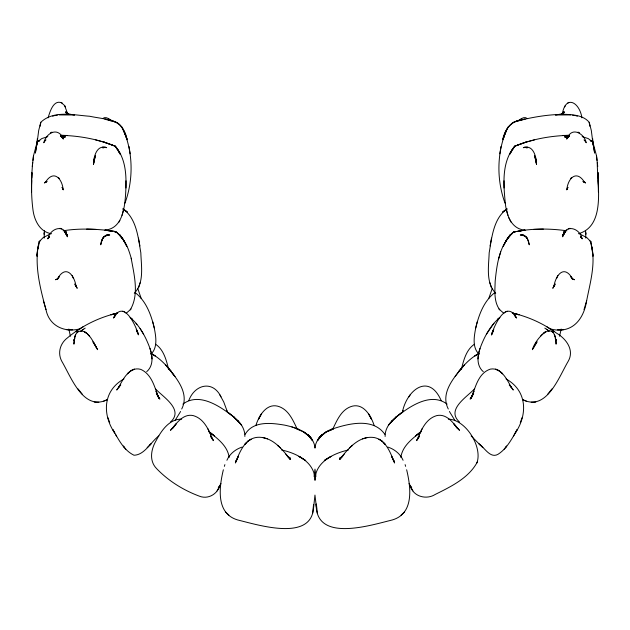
<?xml version="1.0" encoding="UTF-8"?>
<svg xmlns="http://www.w3.org/2000/svg" width="630" height="630" viewBox="0 0 630 630"><rect width="100%" height="100%" fill="white"/><g stroke="black" fill="none" stroke-linecap="round" stroke-linejoin="round"><path stroke-width="0.94" d="M32.721 162.477C31.24 177.912 30.949 193.567 32.862 208.971C34.012 219.791 39.619 232.045 51.597 233.738M569.103 135.348C550.62 135.741 531.933 139.183 514.781 146.184C501.567 161.768 503.425 183.747 505.252 202.679C506.37 214.46 510.922 229.147 525.081 230.115M585.869 238.116L585.546 230.698M104.919 230.115C122.102 228.643 124.464 208.861 125.528 195.41C126.575 178.621 126.921 159.705 115.219 146.184C98.067 139.183 79.38 135.741 60.897 135.348M125.961 188L125.976 180.771M244.873 436.456C245.015 430.369 242.03 424.518 237.463 420.564L241.652 425.25L238.022 420.903L233.202 416.54L238.494 421.627L233.675 416.824L228.029 412.406L234.163 417.32C220.744 406.783 199.466 391.702 182.881 404.121M181.637 419.139C169.257 418.903 161.248 430.81 156.153 440.598C151.043 449.174 148.893 460.861 156.673 468.681C168.494 480.997 183.472 490.242 199.419 496.18C207.963 499.684 217.767 494.046 219.783 485.25L218.437 488.447L220.949 483.556M130.386 317.685C139.813 325.686 145.837 337.011 149.987 348.492C152.744 356.139 153.515 365.857 146.703 371.676M312.622 513.395L313.535 504.772C314.606 542.186 260.458 525.609 239.573 520.435C215.633 515.041 218.949 488.053 223.359 469.759M31.752 177.865L31.886 172.596L31.571 184.551M313.441 509.127L314.961 495.07L316.583 508.63L316.189 503.961C315.307 542.304 368.7 525.798 390.427 520.435C414.367 515.041 411.051 488.053 406.641 469.759M505.78 132.04C496.724 154.263 496.794 180.684 505.024 203.143M36.808 145.246L38.674 130.567L40.753 122.314C53.637 109.974 73.797 115.18 89.625 116.243C99.382 118.353 110.132 118.794 118.897 123.819C123.511 127.669 124.96 133.859 126.937 139.285C125.189 127.882 116.589 119.424 104.927 119.22L117.078 122.511L118.377 123.669M36.973 143.317L37.351 138.584M44.454 230.698L44.131 238.116M95.382 155.665L93.453 164.469C93.634 156.949 96.571 144.27 106.667 147.656L102.367 147.302L105.454 147.483L102.816 147.688L105.47 147.239L102.753 147.806M483.297 371.676C476.485 365.857 477.256 356.139 480.013 348.492C484.163 337.011 490.187 325.686 499.614 317.685M477.965 358.958L478.509 353.871L480.013 348.492M44.549 230.793L44.131 234.313L44.549 230.659M32.256 166.548L33.485 155.823L37.186 141.955L41.856 138.545L47.817 136.639M32.965 160.398L33.485 155.823M314.079 476.493L314.992 469.13L315.921 476.493M40.249 126.079L40.753 122.314L40.257 125.772M506.961 209.002L502.685 211.979L507.048 208.916C493.4 218.405 491.794 237.691 489.171 252.819C488.762 266.104 485.533 282.799 495.716 293.249M94.437 157.595L93.453 164.469M561.157 329.017L559.59 336.255M501 146.467L499.834 153.799M76.86 332.427L78.262 331.404L75.561 334.483L74.198 340.216L74.742 337.893M93.602 163.43L94.287 159.13M400.861 457.459C402.271 445.969 412.579 438.496 420.99 431.723M491.502 238.124L490.093 245.96M50.258 233.974L43.131 237.636L38.997 241.841C33.973 264.45 40.052 287.8 45.99 309.637C49.156 326.371 65.599 333.246 80.742 328.577M494.503 292.871C483.722 301.345 478.792 315.039 475.737 327.954C474.091 336.522 472.012 347.681 479.217 354.359M134.285 293.249C144.467 282.799 141.238 266.104 140.829 252.819C138.214 237.66 136.576 218.397 122.921 208.869L127.315 211.979L123.039 209.002M509.749 236.093C498.897 248.283 496.779 265.537 495.18 281.153C494.897 290.698 493.668 301.833 499.787 309.865M549.258 328.577C570.402 334.908 583.498 321.072 586.672 300.62C590.326 281.736 596.5 261.544 590.578 242.534M461.341 369.448C463.609 360.336 466.161 349.831 474.366 344.248M477.264 321.757L475.737 327.954M314.921 447.938C316.079 438.055 324.458 431.282 333.522 428.565M122.023 215.342L123.582 209.333M38.643 245.369L37.595 249.11L39.422 242.534M562.086 114.573L562.826 113.227L562.188 114.573C565.512 94.004 579.663 102.32 581.915 117.849M488.77 298.533L492.258 288.406M482.848 447.654L479.028 443.906C484.478 447.52 490.234 458.86 498.062 454.269C505.882 449.3 510.662 440.921 515.23 433.109C527.72 414.879 527.428 390.813 506.063 378.953M74.663 338.011L73.923 344.145L74.135 339.783L73.804 340.35L74.671 338.838M584.01 309.637L586.672 300.62M498.527 259.214L500.716 251.827M94.413 159.335L95.461 155.862M224.359 466.365L224.886 464.633M138.616 287.65L140.12 282.752M571.607 278.578L574.426 279.736L572.638 279.051C564.385 264.159 555.802 274.633 553.896 286.406L554.668 284.862M566.811 189.756L567.874 187.417L566.811 189.756C567.913 177.999 576.726 169.32 584.672 182.503L583.152 181.361L585.514 182.968L583.947 181.983M48.085 117.849C49.896 111.864 53.621 98.658 62.37 103.147M562.173 114.542L562.85 112.573L562.196 114.353M476.871 463.011C482.84 446.961 465.853 419.533 448.363 419.139M218.508 488.478L219.287 486.289M102.58 238.455L100.729 244.802C100.957 239.912 104.1 233.998 109.714 234.966L105.58 235.447L102.548 238.549L103.958 236.581M402.294 412.674C406.452 390.175 428.833 372.275 441.22 400.641M520.293 422.565L522.16 417.517M255.859 425.455C258.977 415.65 266.86 402.184 279.192 406.634C289.083 410.256 293.194 420.84 297.478 429.565M491.495 334.861L493.707 329.482L491.495 334.861C494.322 325.245 506.166 298.966 516.545 317.882L515.285 316.811M402.468 412.39L403.145 410.705L402.452 412.43M502.645 139.758C505.095 127.788 512.741 119.763 525.073 119.22L518.372 120.708C534.043 116.826 550.124 114.148 566.307 114.384C574.45 114.81 583.593 115.621 589.247 122.314L591.326 130.567L593.192 145.246M557.841 275.586L556.573 278.531M74.671 337.16L75.71 334.727L74.797 336.806M124.976 203.143C133.206 180.684 133.276 154.263 124.22 132.04M456.104 426.943L459.53 430.314L453.86 423.88L457.797 428.715C452.844 422.116 445.993 413.343 436.59 415.65C425.738 418.808 421.1 430.243 417.147 439.74L419.493 435.928L416.54 440.669L418.8 437.464M562.535 236.392L564.189 233.179L562.535 236.392C565.551 223.666 579.836 227.981 582.096 238.762L580.569 236.549L582.23 238.762L581.222 237.652M101.462 241.235L102.887 238.368M181.708 409.012C190.102 392.734 175.423 376.748 165.659 364.998L170.801 370.912L170.502 370.519M492.778 331.758L491.715 334.12L493.518 330.632M477.406 461.853C468.94 477.981 450.915 486.628 435.275 494.416C426.124 500.267 412.603 496.409 410.217 485.25L411.563 488.447L409.051 483.556M422.179 428.66L419.698 433.865M48.778 237.652L47.77 238.762L49.431 236.549L47.904 238.762C50.164 227.981 64.449 223.666 67.465 236.392L65.811 233.179L67.465 236.392M130.213 309.865C139.451 294.58 134.048 274.727 131.182 258.221M332.522 429.565C336.806 420.84 340.917 410.256 350.808 406.634C363.14 402.184 371.023 415.65 374.141 425.455M119.078 222.036L119.873 220.413M508.386 126.567L505.142 133.19L503.063 139.285L505.906 131.552L505.142 133.19C507.103 126.701 512.261 121.503 519.088 120.519L512.922 122.511L511.623 123.669M565.354 105.58L564.708 106.872M226.91 460.278C229.73 453.852 235.533 449.198 242.148 447.072M537.217 341.814L532.389 349.682C534.838 340.058 552.998 318.528 555.802 340.216L555.258 337.893M515.23 433.109L517.041 429.676L513.529 436.11M533.452 347.697L536.114 342.696M554.597 284.925L552.778 288.288L555.463 283.98M188.779 400.641C194.56 384.584 212.688 379.748 221.02 396.853M472.831 394.805L471.075 397.908L473.965 391.301L471.169 398.451C475.272 387.828 478.123 373.11 490.392 369.109C501.259 367.148 506.985 379.63 511.371 387.379L510.402 385.78L513.292 390.025L509.221 384.946M217.074 490.92L218.626 488.274M408.98 396.853L410.146 394.868M180.597 411.5L175.14 420.36M563.527 234.47L562.59 236.061L564.787 232.809L562.417 235.675L564.197 233.864M472.618 395.065L470.122 399.121L472.823 394.758M486.391 334.278L493.92 323.292M511.82 150.948L509.843 154.122L512.198 149.46L514.781 146.184L525.129 142.38L534.39 139.891M512.804 149.357L514.781 146.184L525.845 142.191L525.129 142.38M562.275 114.455L564.126 111.541L562.582 113.959M237.077 459.38L235.565 461.758L238.439 456.254L235.384 462.987C239.613 452.127 245.251 437.094 259.253 437.252C273.223 437.559 282.319 449.623 290.343 459.451L285.776 454.159M459.498 370.519L459.199 370.912L464.341 364.998C454.577 376.748 439.897 392.734 448.292 409.012M136.482 330.632L138.285 334.12L136.293 329.482L138.505 334.861C135.678 325.245 123.834 298.966 113.455 317.882L114.715 316.811M514.781 146.184L509.646 153.807M48.25 238.29L49.431 236.549M245.078 434.416C253.087 420.683 271.278 422.856 284.634 425.132C297.21 427.825 313.26 433.094 315.079 447.938M522.774 399.719C546.761 411.445 558.865 377.039 568.181 361.321C574.71 350.067 566.11 338.688 556.44 333.097C543.367 323.497 528.216 316.709 512.442 313.016L519.088 314.787L512.237 312.945M58.393 278.578L55.574 279.736L57.361 279.051C65.614 264.159 74.198 274.633 76.104 286.406L75.332 284.862M344.224 454.159L339.657 459.451C348.091 448.836 358.856 435.354 374.133 437.535C386.214 439.842 390.466 453.065 394.616 462.987L391.569 456.285L394.435 461.758L392.923 459.38M459.664 370.527L455.144 376.393M170.391 422.131C184.369 409.768 163.02 397.01 155.382 388.805M505.512 447.56L506.701 446.032L504.213 449.19M58.338 277.869L59.464 276.428L57.401 279.058M114.802 316.039L116.007 314.512L115.503 315.118M547.746 394.175L551.943 388.923M459.199 370.912C464.775 364.164 470.972 357.58 478.879 353.58L474.823 355.911L479.06 353.501M472.027 395.656L473.681 393.734M570.772 178.55L571.686 177.495L571.142 178.109M339.657 459.451L343.059 455.687M158.847 435.921C150.916 441.772 144.719 455.002 133.993 455.238C123.701 450.277 118.338 439.165 112.959 429.676L114.77 433.109C102.28 414.879 102.572 390.813 123.937 378.953M150.783 354.359C157.988 347.681 155.909 336.522 154.263 327.954C151.208 315.039 146.278 301.345 135.497 292.871M540.469 336.286L542.619 333.971M511.584 234.1L513.426 232.116C530.901 228.312 549.281 228.312 566.953 230.816M562.267 114.377L564.165 112.4L561.921 114.471L563.858 113.148L561.566 114.266L563.204 113.715L555.502 114.959M246.645 442.441L244.511 444.63L248.015 441.055L250.953 439.26L248.015 441.055M518.994 120.818C520.963 118.574 524.569 116.133 527.334 118.605M113.778 317.575L114.857 316.504M131.087 308.999L126.087 313.37M120.779 384.946L116.707 390.025L119.598 385.78L118.629 387.379C123.023 379.331 129.449 366.172 140.742 369.377C152.082 374.33 154.846 387.986 158.831 398.451L156.035 391.301L158.925 397.908L157.169 394.805M113.455 317.882L114.747 316.606M147.152 447.654L150.972 443.906L149.373 445.457M401.089 515.12L404.397 512.096M173.896 426.943L170.47 430.314L176.14 423.88L172.203 428.715C177.156 422.116 184.007 413.343 193.41 415.65C204.262 418.808 208.9 430.243 212.853 439.74L210.507 435.928L213.46 440.669L211.2 437.464M349.469 447.938L352.446 445.284L351.54 446.072M474.618 388.805C466.98 397.01 445.63 409.768 459.609 422.131M81.286 331.089L83.483 329.191L81.097 330.994M321.032 436.188L317.457 440.748L321.111 435.417L319.67 437.37L321.079 436.188M322.395 435.015L326.017 432.054L333.034 429.14L326.017 432.054L322.489 435.007M567.858 137.214L569.433 135.899L566.638 139.057L568.937 135.954L567.669 137.529C572.213 126.488 584.545 133.859 586.215 142.75L584.687 140.395L585.372 140.907L584.002 139.907M421.328 431.322L415.556 435.999L420.942 431.763M38.997 241.841L40.462 240.66M499.716 317.709L497.472 319.473L499.818 317.622M62.142 137.214L60.567 135.899L63.362 139.057C58.551 126.622 46.407 132.387 43.785 142.75L45.313 140.395L44.628 140.907L45.998 139.907M56.692 279.484L57.7 278.704M77.34 332.081C86.727 327.175 92.878 341.192 96.547 347.697M521.64 118.597L520.018 119.794M117.763 312.945L110.912 314.787L117.526 313.063C99.312 317.244 81.995 325.694 67.646 337.719C60.165 343.145 57.291 353.013 61.819 361.321C71.135 377.039 83.239 411.445 107.226 399.719M80.884 331.152L85.184 328.128M342.287 456.514L339.657 458.199L342.019 456.742M46.053 181.983L44.486 182.968L46.848 181.361L45.328 182.503C53.274 169.32 62.087 177.999 63.189 189.756L62.126 187.417L63.189 189.756M102.666 118.605C105.43 116.133 109.037 118.574 111.006 120.818M83.262 326.702L76.128 331.167M567.63 103.147L568.977 102.375M39.785 140.616L37.186 141.955L35.39 152.909L37.186 141.955L39.651 140.703M105.895 235.817L108.801 234.99L106.068 235.336M105.352 236.061L107.391 235.116L106.675 235.258M50.636 132.851L52.117 132.174L51.109 132.631M52.684 116.259L54.188 115.621M505.197 311.976L507.213 311.165M103.659 401.105L107.005 399.798M331.286 429.369C348.036 423.628 372.936 417.186 384.922 434.416M570.016 228.296L568.244 228.863M367.132 437.574L362.47 438.897M348.414 449.977C333.231 453.38 314.898 462.357 315.016 480.328C315.055 462.294 296.911 453.277 281.586 449.977M568.26 136.639L566.787 137.025L568.638 136.686M45.21 182.054L46.998 181.613M578.403 233.738C606.288 225.989 597.082 184.188 597.279 162.477M515.245 231.801L513.426 232.116C508.489 235.549 505.835 241.164 503.189 246.369L507.15 239.053L513.426 232.116L515.34 231.793M517.057 231.486L523.428 230.375M517.254 231.462L524.9 230.147L524.333 230.218M63.047 230.816C78.278 228.257 93.838 228.91 109.132 230.533C118.613 229.966 123.338 239.069 126.811 246.369L122.85 239.053L116.574 232.116L114.754 231.801M527.247 147.806L524.53 147.239L527.184 147.688L524.546 147.483L527.633 147.302L523.333 147.656C533.429 144.27 536.366 156.949 536.547 164.469L534.618 155.665M54.629 115.629L57.385 115.195M64.693 232.06L66.418 231.801L64.906 232.013M568.756 136.608L564.693 136.899L568.268 136.781M555.558 114.983L570.772 114.912M524.546 147.483L526.688 147.365M59.228 114.912L74.442 114.983M218.216 487.982L218.649 487.959M564.693 136.899L568.37 136.773M533.752 229.407L543.344 229.1M531.2 402.224L535.776 402.09M557.487 329.821L563.488 329.671M562.7 135.458L568.811 135.356M61.189 135.356L67.3 135.458M66.512 329.671L72.513 329.821M94.224 402.09L98.8 402.224M86.657 229.1L96.248 229.407M61.732 136.781L65.307 136.899L61.244 136.608M61.63 136.773L65.307 136.899M411.351 487.959L411.784 487.982M103.312 147.365L105.454 147.483M74.497 114.959L66.796 113.715L68.394 114.329L66.142 113.148L68.079 114.471L65.835 112.4L67.733 114.377M523.932 235.336L520.285 234.966L524.42 235.447L527.452 238.549L524.42 235.447L521.199 234.99L523.325 235.258M105.667 230.218L105.1 230.147L112.746 231.462M565.094 232.013L563.582 231.801L565.307 232.06M572.615 115.195L575.371 115.629M114.66 231.793L116.574 232.116L118.416 234.1M106.572 230.375L112.943 231.486M61.362 136.686L63.213 137.025L61.74 136.639M582.183 136.639L588.144 138.545L592.814 141.955L596.515 155.823L597.744 166.548M583.002 181.613L584.79 182.054M120.354 153.807L115.219 146.184L104.155 142.191L115.219 146.184L117.802 149.46L120.157 154.122L118.18 150.948M95.61 139.891L104.871 142.38M267.53 438.897L262.868 437.574M61.756 228.863L59.984 228.296M291.895 426.927L298.714 429.369M522.995 399.798L526.341 401.105M122.787 311.165L124.803 311.976M296.966 429.14L303.983 432.054L307.605 435.015M302.975 431.629L307.511 435.007M575.812 115.621L577.316 116.259M387.852 447.072C394.467 449.198 400.27 453.852 403.09 460.278M578.891 132.631L577.883 132.174L579.364 132.851M579.742 233.974L586.869 237.636L591.003 241.841L593.019 256.213L592.247 248L592.405 249.11L591.357 245.369M524.648 236.061L522.609 235.116L524.105 235.817M590.349 140.703L592.814 141.955L594.61 152.909L592.814 141.955L590.216 140.616M150.94 353.501L155.177 355.911L151.09 353.58C159.02 357.557 165.218 364.164 170.801 370.912M61.023 102.375L64.646 105.58L67.914 114.573M381.985 441.055L379.047 439.26L381.985 441.055L385.489 444.63L383.355 442.441M287.981 456.742L290.343 458.199L286.941 455.687M553.872 331.167L546.738 326.702M503.913 313.37L498.913 308.999M155.634 344.248C163.839 349.831 166.391 360.336 168.659 369.448M548.903 330.994L544.816 328.128M549.116 331.152L546.517 329.191L548.714 331.089M109.982 119.794L108.36 118.597M553.14 332.427L551.738 331.404L552.66 332.081M447.119 404.121C430.534 391.702 409.256 406.783 395.837 417.32L401.971 412.406L396.325 416.824L391.506 421.627L396.798 416.54C390.655 421.383 384.812 428.18 385.127 436.456M571.662 277.869L570.536 276.428L573.308 279.484M130.182 317.622L132.528 319.473L130.284 317.709M209.01 431.723C217.421 438.496 227.729 445.969 229.139 457.459M209.058 431.763L214.444 435.999L208.672 431.322M589.538 240.66L591.003 241.841M308.92 436.188L312.543 440.748L308.889 435.417L310.33 437.37L308.968 436.188M528.538 241.235L527.113 238.368M278.46 446.072L277.554 445.284L280.531 447.938M225.603 512.096L228.91 515.12M480.627 445.457L471.153 435.921M515.253 316.606L516.545 317.882M515.143 316.504L516.222 317.575M65.803 233.864L67.583 235.675L65.213 232.809L67.41 236.061L66.473 234.47M87.381 333.971L89.531 336.286M120.251 236.093C126.394 242.322 129.181 250.96 131.473 259.214M287.713 456.514L290.343 459.451M58.858 178.109L58.314 177.495L59.228 178.55M156.319 393.734L157.972 395.656M514.497 315.118L513.993 314.512L515.198 316.039M78.057 388.923L82.254 394.175M125.787 449.19L123.299 446.032L124.488 447.56M136.08 323.292L136.891 324.356M74.537 283.98L77.222 288.288L75.403 284.925M526.042 236.581L527.452 238.549M92.783 341.814L97.611 349.682L93.886 342.696M580.569 236.549L581.75 238.29M454.86 420.36L449.403 411.5M67.418 113.959L65.874 111.541L67.725 114.455M115.219 146.184L117.196 149.357M143.609 334.278L140.073 328.498M157.177 394.758L159.878 399.121L157.382 395.065M411.374 488.274L412.926 490.92M219.854 394.868L223.768 402.042L227.706 412.674M555.329 338.838L556.195 340.35L555.337 338.011M115.794 434.881L116.471 436.11M65.292 106.872L64.646 105.58M121.614 126.567L127.355 139.758M508.78 217.649L510.922 222.036M210.302 433.865L207.821 428.66M555.203 336.806L554.29 334.727L555.329 337.16M73.426 278.531L72.159 275.586M137.742 288.406L141.23 298.533M226.855 410.705L227.548 412.43M527.42 238.455L529.271 244.802L528.476 241.07M107.84 417.517L109.707 422.565M67.804 114.353L67.15 112.573L67.827 114.542M410.713 486.289L411.492 488.478M489.88 282.752L491.384 287.65M405.114 464.633L405.641 466.365M534.539 155.862L535.587 159.335M43.328 300.62L45.99 309.637M149.987 348.492L151.491 353.871L152.035 358.958M506.418 209.333L507.977 215.342M70.41 336.255L68.843 329.017M154.263 327.954L152.736 321.757M317.378 513.395L316.465 504.772M139.907 245.96L138.498 238.124M535.713 159.13L536.398 163.43M130.166 153.799L129 146.467M536.547 164.469L535.563 157.595M589.743 125.772L589.247 122.314L589.751 126.079M585.451 230.659L585.869 234.313L585.451 230.793M596.515 155.823L597.035 160.398M592.649 138.584L593.027 143.317M504.024 180.771L504.039 188M31.626 180.393L31.563 192.229L31.626 180.393M37.012 254.685L36.981 256.213L37.753 248L37.012 254.685M563.787 233.612L562.511 236.715L563.787 233.612L566.275 230.21L563.787 233.612M259.836 416.729L258.568 419.076L261.371 413.957L259.836 416.729M568.087 136.86L567.488 137.97L568.953 135.426L568.087 136.86M508.583 237.108L505.953 240.999L510.15 234.872L508.583 237.108M388.899 424.565L388.348 425.25L392.537 420.564L388.899 424.565M319.197 437.819L318.268 438.89L322.214 434.527L319.197 437.819M130.827 370.81L127.402 373.771L130.827 370.81L134.261 369.156L130.827 370.81M325.356 459.656L324.261 460.593L331.112 456.372L325.356 459.656M545.462 331.805L543.737 333.026L545.462 331.805M499.173 370.81L495.739 369.156L499.173 370.81L502.598 373.771L499.173 370.81M299.872 456.908L298.888 456.372L305.739 460.593L299.872 456.908M86.263 333.026L84.538 331.805L86.263 333.026M63.921 230.407L66.213 233.612L67.489 236.715L66.213 233.612L63.921 230.407M310.803 437.819L307.786 434.527L311.732 438.89L310.803 437.819M174.856 376.393L170.336 370.527L174.856 376.393M121.417 237.108L119.85 234.872L124.047 240.999L121.417 237.108M61.913 136.86L61.047 135.426L62.512 137.97L61.913 136.86M370.164 416.729L368.629 413.957L371.432 419.076L370.164 416.729M555.967 340.31L555.865 339.783L556.077 344.145L555.967 340.31M598.429 184.551L598.114 172.596L598.437 192.229L598.374 180.393L598.429 184.551"/></g></svg>
